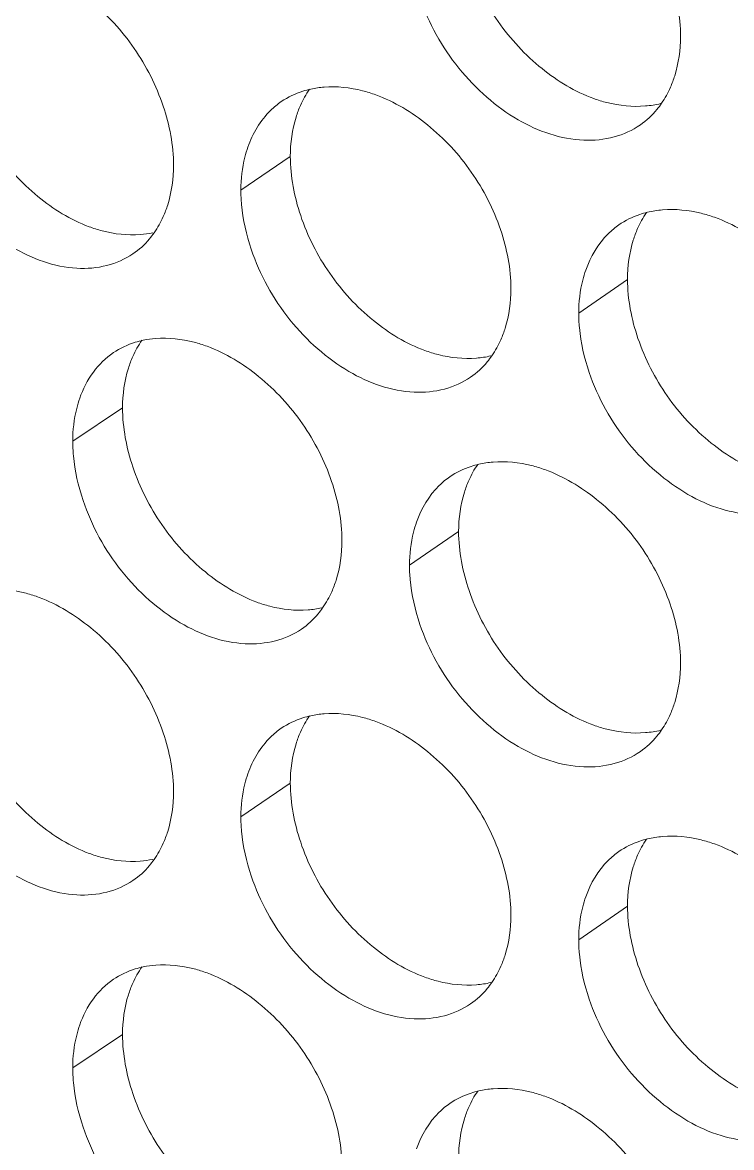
# Model space of a CAD drawing. Header units: millimetres. Extents: x 1177 to 4147, y 93 to 2194.
# Drawn here: x 2643.86 to 2652.78, y 856.72 to 870.86 of the extents above; entities that cross this region are included whole.
import ezdxf

# ---------------------------------------------------------------- set-up
doc = ezdxf.new("R2010")
doc.units = ezdxf.units.MM
doc.header["$LTSCALE"] = 0.1
doc.layers.get('0').update_dxf_attribs({"lineweight": 13})
doc.layers.add('标注', color=251, linetype='Continuous', lineweight=9)

# ---------------------------------------------------------------- blocks, each defined once
blk = doc.blocks.new('02')
at = {"layer": '标注'}
for p, q in [((4550.886, 832.944), (4549.997, 832.34)), ((4556.945, 830.738), (4556.068, 830.13)), ((4547.872, 828.433), (4546.977, 827.831)), ((4547.872, 828.433), (4546.977, 827.831)), ((4553.91, 826.212), (4553.027, 825.606)), ((4553.91, 826.212), (4553.027, 825.606)), ((4550.886, 821.694), (4549.997, 821.09)), ((4556.945, 819.488), (4556.068, 818.88)), ((4547.872, 817.183), (4546.977, 816.581))]:
    blk.add_line(p, q, dxfattribs=at)
for centre, radius, start, end in [((4551.629, 832.426), 1.768, 94.4127, 102.2837), ((4548.059, 833.284), 1.746, 274.2779, 281.7562), ((4548.6, 827.921), 1.76, 94.3009, 101.6849), ((4548.6, 827.921), 1.76, 94.3009, 101.6849), ((4554.092, 831.081), 1.763, 274.5012, 282.9601), ((4554.669, 825.688), 1.776, 94.5239, 102.8809), ((4554.669, 825.688), 1.776, 94.5239, 102.8809), ((4551.07, 826.554), 1.755, 274.3898, 282.359), ((4551.07, 826.554), 1.755, 274.3898, 282.359), ((4551.629, 821.176), 1.768, 94.4127, 102.2837), ((4548.059, 822.034), 1.746, 274.2779, 281.7562), ((4548.6, 816.671), 1.76, 94.3009, 101.6849), ((4554.092, 819.831), 1.763, 274.5012, 282.9601), ((4554.669, 814.438), 1.776, 94.5239, 102.8809)]:
    blk.add_arc(centre, radius, start, end, dxfattribs=at)
for points, knots in [([(4557.897, 835.097), (4557.897, 835.456), (4557.749, 836.203), (4557.227, 837.222), (4556.446, 838.058), (4555.796, 838.451), (4555.459, 838.572)], [0, 0, 0, 0, 0.241164, 0.500391, 0.759555, 1, 1, 1, 1]), ([(4553.91, 837.462), (4553.91, 837.103), (4554.057, 836.357), (4554.576, 835.337), (4555.352, 834.499), (4556.001, 834.106), (4556.337, 833.984)], [0, 0, 0, 0, 0.241468, 0.500853, 0.759857, 1, 1, 1, 1]), ([(4548.788, 832.785), (4548.788, 833.145), (4548.641, 833.892), (4548.125, 834.914), (4547.353, 835.755), (4546.709, 836.153), (4546.375, 836.278)], [0, 0, 0, 0, 0.241629, 0.501316, 0.760421, 1, 1, 1, 1]), ([(4553.215, 835.794), (4553.37, 835.338), (4553.729, 834.688), (4554.396, 833.999), (4555.11, 833.475), (4555.927, 833.189), (4556.701, 833.264), (4557.033, 833.413), (4557.175, 833.512)], [0, 0, 0, 0, 0.279944, 0.419999, 0.55451, 0.793241, 0.899512, 1, 1, 1, 1]), ([(4544.868, 835.179), (4544.868, 834.819), (4545.014, 834.072), (4545.526, 833.049), (4546.294, 832.206), (4546.937, 831.807), (4547.27, 831.683)], [0, 0, 0, 0, 0.241933, 0.501777, 0.760722, 1, 1, 1, 1]), ([(4557.715, 834.186), (4557.745, 834.254), (4557.854, 834.545), (4557.897, 834.86), (4557.897, 835.097)], [0, 0, 0, 0, 0.23828, 1, 1, 1, 1]), ([(4551.253, 834.153), (4551.205, 834.143), (4551.02, 834.094), (4550.843, 834.01), (4550.724, 833.929)], [0, 0, 0, 0, 0.255107, 1, 1, 1, 1]), ([(4552.42, 834.05), (4552.343, 834.079), (4552.043, 834.172), (4551.724, 834.207), (4551.493, 834.188)], [0, 0, 0, 0, 0.26396, 1, 1, 1, 1]), ([(4550.724, 833.929), (4550.656, 833.882), (4550.391, 833.665), (4550.209, 833.356), (4550.123, 833.112)], [0, 0, 0, 0, 0.242752, 1, 1, 1, 1]), ([(4554.85, 830.569), (4554.85, 830.929), (4554.703, 831.675), (4554.182, 832.695), (4553.405, 833.533), (4552.756, 833.928), (4552.42, 834.05)], [0, 0, 0, 0, 0.241318, 0.500698, 0.759842, 1, 1, 1, 1]), ([(4556.337, 833.984), (4556.415, 833.956), (4556.715, 833.864), (4557.035, 833.831), (4557.266, 833.85)], [0, 0, 0, 0, 0.263604, 1, 1, 1, 1]), ([(4551.068, 833.861), (4551.038, 833.793), (4550.928, 833.499), (4550.886, 833.183), (4550.886, 832.944)], [0, 0, 0, 0, 0.237837, 1, 1, 1, 1]), ([(4557.175, 833.512), (4557.287, 833.589), (4557.422, 833.716), (4557.531, 833.862), (4557.557, 833.9)], [0, 0, 0, 0, 0.745595, 1, 1, 1, 1]), ([(4544.154, 833.515), (4544.306, 833.06), (4544.659, 832.411), (4545.315, 831.719), (4546.016, 831.191), (4546.82, 830.894), (4547.586, 830.956), (4547.916, 831.099), (4548.058, 831.194)], [0, 0, 0, 0, 0.281084, 0.421471, 0.556119, 0.794437, 0.900161, 1, 1, 1, 1]), ([(4550.123, 833.112), (4550.102, 833.053), (4550.027, 832.802), (4549.997, 832.539), (4549.997, 832.34)], [0, 0, 0, 0, 0.2397, 1, 1, 1, 1]), ([(4550.886, 832.944), (4550.886, 832.585), (4551.032, 831.838), (4551.549, 830.817), (4552.323, 829.978), (4552.969, 829.582), (4553.305, 829.46)], [0, 0, 0, 0, 0.241622, 0.501159, 0.760144, 1, 1, 1, 1]), ([(4548.603, 831.865), (4548.634, 831.933), (4548.745, 832.228), (4548.788, 832.546), (4548.788, 832.785)], [0, 0, 0, 0, 0.237722, 1, 1, 1, 1]), ([(4549.997, 832.34), (4549.997, 832.253), (4550.015, 831.893), (4550.096, 831.537), (4550.184, 831.278)], [0, 0, 0, 0, 0.239751, 1, 1, 1, 1]), ([(4557.303, 831.942), (4557.256, 831.931), (4557.076, 831.879), (4556.904, 831.795), (4556.789, 831.715)], [0, 0, 0, 0, 0.254756, 1, 1, 1, 1]), ([(4558.508, 831.852), (4558.429, 831.88), (4558.127, 831.972), (4557.806, 832.004), (4557.574, 831.985)], [0, 0, 0, 0, 0.263682, 1, 1, 1, 1]), ([(4556.789, 831.715), (4556.722, 831.668), (4556.461, 831.451), (4556.28, 831.145), (4556.195, 830.904)], [0, 0, 0, 0, 0.243134, 1, 1, 1, 1]), ([(4560.954, 828.382), (4560.954, 828.741), (4560.805, 829.488), (4560.281, 830.505), (4559.498, 831.34), (4558.846, 831.731), (4558.508, 831.852)], [0, 0, 0, 0, 0.241011, 0.500085, 0.759268, 1, 1, 1, 1]), ([(4547.27, 831.683), (4547.347, 831.655), (4547.644, 831.56), (4547.961, 831.525), (4548.189, 831.542)], [0, 0, 0, 0, 0.264022, 1, 1, 1, 1]), ([(4548.058, 831.194), (4548.169, 831.269), (4548.303, 831.392), (4548.412, 831.535), (4548.438, 831.572)], [0, 0, 0, 0, 0.745468, 1, 1, 1, 1]), ([(4557.126, 831.649), (4557.096, 831.581), (4556.987, 831.289), (4556.945, 830.975), (4556.945, 830.738)], [0, 0, 0, 0, 0.238208, 1, 1, 1, 1]), ([(4550.184, 831.278), (4550.338, 830.822), (4550.695, 830.172), (4551.358, 829.482), (4552.068, 828.957), (4552.881, 828.667), (4553.652, 828.738), (4553.984, 828.884), (4554.126, 828.982)], [0, 0, 0, 0, 0.280322, 0.420487, 0.555043, 0.793636, 0.899726, 1, 1, 1, 1]), ([(4556.195, 830.904), (4556.174, 830.845), (4556.098, 830.593), (4556.068, 830.329), (4556.068, 830.13)], [0, 0, 0, 0, 0.239901, 1, 1, 1, 1]), ([(4556.945, 830.738), (4556.945, 830.379), (4557.093, 829.632), (4557.613, 828.613), (4558.393, 827.778), (4559.043, 827.386), (4559.38, 827.265)], [0, 0, 0, 0, 0.241314, 0.500547, 0.759571, 1, 1, 1, 1]), ([(4554.668, 829.655), (4554.698, 829.723), (4554.808, 830.016), (4554.85, 830.332), (4554.85, 830.569)], [0, 0, 0, 0, 0.238095, 1, 1, 1, 1]), ([(4556.068, 830.13), (4556.068, 830.043), (4556.086, 829.683), (4556.167, 829.328), (4556.256, 829.068)], [0, 0, 0, 0, 0.239836, 1, 1, 1, 1]), ([(4549.392, 829.536), (4549.315, 829.564), (4549.017, 829.658), (4548.698, 829.693), (4548.468, 829.676)], [0, 0, 0, 0, 0.264101, 1, 1, 1, 1]), ([(4549.392, 829.536), (4549.315, 829.564), (4549.017, 829.658), (4548.698, 829.693), (4548.468, 829.676)], [0, 0, 0, 0, 0.264101, 1, 1, 1, 1]), ([(4548.244, 829.644), (4548.195, 829.634), (4548.007, 829.586), (4547.827, 829.503), (4547.707, 829.422)], [0, 0, 0, 0, 0.255291, 1, 1, 1, 1]), ([(4548.244, 829.644), (4548.195, 829.634), (4548.007, 829.586), (4547.827, 829.503), (4547.707, 829.422)], [0, 0, 0, 0, 0.255291, 1, 1, 1, 1]), ([(4551.814, 826.049), (4551.814, 826.408), (4551.667, 827.155), (4551.148, 828.176), (4550.374, 829.015), (4549.727, 829.412), (4549.392, 829.536)], [0, 0, 0, 0, 0.241473, 0.501006, 0.760131, 1, 1, 1, 1]), ([(4551.814, 826.049), (4551.814, 826.408), (4551.667, 827.155), (4551.148, 828.176), (4550.374, 829.015), (4549.727, 829.412), (4549.392, 829.536)], [0, 0, 0, 0, 0.241473, 0.501006, 0.760131, 1, 1, 1, 1]), ([(4547.707, 829.422), (4547.569, 829.328), (4547.318, 829.081), (4547.161, 828.769), (4547.102, 828.602)], [0, 0, 0, 0, 0.485902, 1, 1, 1, 1]), ([(4547.707, 829.422), (4547.569, 829.328), (4547.318, 829.081), (4547.161, 828.769), (4547.102, 828.602)], [0, 0, 0, 0, 0.485902, 1, 1, 1, 1]), ([(4548.055, 829.353), (4548.025, 829.284), (4547.914, 828.99), (4547.872, 828.672), (4547.872, 828.433)], [0, 0, 0, 0, 0.23765, 1, 1, 1, 1]), ([(4548.055, 829.353), (4548.025, 829.284), (4547.914, 828.99), (4547.872, 828.672), (4547.872, 828.433)], [0, 0, 0, 0, 0.23765, 1, 1, 1, 1]), ([(4553.305, 829.46), (4553.382, 829.432), (4553.681, 829.339), (4554, 829.305), (4554.23, 829.323)], [0, 0, 0, 0, 0.263742, 1, 1, 1, 1]), ([(4554.126, 828.982), (4554.237, 829.059), (4554.372, 829.184), (4554.481, 829.329), (4554.507, 829.367)], [0, 0, 0, 0, 0.745554, 1, 1, 1, 1]), ([(4556.256, 829.068), (4556.412, 828.611), (4556.774, 827.961), (4557.443, 827.273), (4558.006, 826.866), (4558.601, 826.597), (4559.198, 826.491), (4559.76, 826.547), (4560.093, 826.699), (4560.235, 826.799)], [0, 0, 0, 0, 0.27906, 0.418751, 0.552974, 0.678194, 0.793225, 0.899482, 1, 1, 1, 1]), ([(4547.102, 828.602), (4547.082, 828.543), (4547.007, 828.292), (4546.977, 828.029), (4546.977, 827.831)], [0, 0, 0, 0, 0.2396, 1, 1, 1, 1]), ([(4547.102, 828.602), (4547.082, 828.543), (4547.007, 828.292), (4546.977, 828.029), (4546.977, 827.831)], [0, 0, 0, 0, 0.2396, 1, 1, 1, 1]), ([(4547.872, 828.433), (4547.872, 828.073), (4548.018, 827.326), (4548.532, 826.305), (4549.303, 825.464), (4549.948, 825.066), (4550.282, 824.943)], [0, 0, 0, 0, 0.241777, 0.501467, 0.760433, 1, 1, 1, 1]), ([(4547.872, 828.433), (4547.872, 828.073), (4548.018, 827.326), (4548.532, 826.305), (4549.303, 825.464), (4549.948, 825.066), (4550.282, 824.943)], [0, 0, 0, 0, 0.241777, 0.501467, 0.760433, 1, 1, 1, 1]), ([(4546.977, 827.831), (4546.977, 827.744), (4546.995, 827.384), (4547.076, 827.028), (4547.163, 826.768)], [0, 0, 0, 0, 0.23971, 1, 1, 1, 1]), ([(4546.977, 827.831), (4546.977, 827.744), (4546.995, 827.384), (4547.076, 827.028), (4547.163, 826.768)], [0, 0, 0, 0, 0.23971, 1, 1, 1, 1]), ([(4555.459, 827.322), (4555.381, 827.351), (4555.08, 827.443), (4554.76, 827.477), (4554.529, 827.458)], [0, 0, 0, 0, 0.26382, 1, 1, 1, 1]), ([(4555.459, 827.322), (4555.381, 827.351), (4555.08, 827.443), (4554.76, 827.477), (4554.529, 827.458)], [0, 0, 0, 0, 0.26382, 1, 1, 1, 1]), ([(4554.273, 827.419), (4554.226, 827.408), (4554.042, 827.358), (4553.868, 827.274), (4553.752, 827.194)], [0, 0, 0, 0, 0.254929, 1, 1, 1, 1]), ([(4554.273, 827.419), (4554.226, 827.408), (4554.042, 827.358), (4553.868, 827.274), (4553.752, 827.194)], [0, 0, 0, 0, 0.254929, 1, 1, 1, 1]), ([(4557.897, 823.847), (4557.897, 824.206), (4557.749, 824.953), (4557.227, 825.972), (4556.446, 826.808), (4555.796, 827.201), (4555.459, 827.322)], [0, 0, 0, 0, 0.241164, 0.500391, 0.759555, 1, 1, 1, 1]), ([(4557.897, 823.847), (4557.897, 824.206), (4557.749, 824.953), (4557.227, 825.972), (4556.446, 826.808), (4555.796, 827.201), (4555.459, 827.322)], [0, 0, 0, 0, 0.241164, 0.500391, 0.759555, 1, 1, 1, 1]), ([(4553.752, 827.194), (4553.684, 827.147), (4553.42, 826.929), (4553.239, 826.622), (4553.154, 826.379)], [0, 0, 0, 0, 0.242946, 1, 1, 1, 1]), ([(4553.752, 827.194), (4553.684, 827.147), (4553.42, 826.929), (4553.239, 826.622), (4553.154, 826.379)], [0, 0, 0, 0, 0.242946, 1, 1, 1, 1]), ([(4554.092, 827.126), (4554.062, 827.058), (4553.953, 826.766), (4553.91, 826.45), (4553.91, 826.212)], [0, 0, 0, 0, 0.238023, 1, 1, 1, 1]), ([(4554.092, 827.126), (4554.062, 827.058), (4553.953, 826.766), (4553.91, 826.45), (4553.91, 826.212)], [0, 0, 0, 0, 0.238023, 1, 1, 1, 1]), ([(4547.163, 826.768), (4547.317, 826.312), (4547.672, 825.663), (4548.331, 824.972), (4549.037, 824.445), (4549.845, 824.152), (4550.614, 824.218), (4550.945, 824.363), (4551.087, 824.459)], [0, 0, 0, 0, 0.280702, 0.420977, 0.555579, 0.794035, 0.899943, 1, 1, 1, 1]), ([(4547.163, 826.768), (4547.317, 826.312), (4547.672, 825.663), (4548.331, 824.972), (4549.037, 824.445), (4549.845, 824.152), (4550.614, 824.218), (4550.945, 824.363), (4551.087, 824.459)], [0, 0, 0, 0, 0.280702, 0.420977, 0.555579, 0.794035, 0.899943, 1, 1, 1, 1]), ([(4553.154, 826.379), (4553.133, 826.32), (4553.057, 826.069), (4553.027, 825.805), (4553.027, 825.606)], [0, 0, 0, 0, 0.2398, 1, 1, 1, 1]), ([(4553.154, 826.379), (4553.133, 826.32), (4553.057, 826.069), (4553.027, 825.805), (4553.027, 825.606)], [0, 0, 0, 0, 0.2398, 1, 1, 1, 1]), ([(4551.63, 825.131), (4551.661, 825.199), (4551.771, 825.493), (4551.814, 825.81), (4551.814, 826.049)], [0, 0, 0, 0, 0.237909, 1, 1, 1, 1]), ([(4551.63, 825.131), (4551.661, 825.199), (4551.771, 825.493), (4551.814, 825.81), (4551.814, 826.049)], [0, 0, 0, 0, 0.237909, 1, 1, 1, 1]), ([(4553.91, 826.212), (4553.91, 825.853), (4554.057, 825.107), (4554.576, 824.087), (4555.352, 823.249), (4556.001, 822.856), (4556.337, 822.734)], [0, 0, 0, 0, 0.241468, 0.500853, 0.759857, 1, 1, 1, 1]), ([(4553.91, 826.212), (4553.91, 825.853), (4554.057, 825.107), (4554.576, 824.087), (4555.352, 823.249), (4556.001, 822.856), (4556.337, 822.734)], [0, 0, 0, 0, 0.241468, 0.500853, 0.759857, 1, 1, 1, 1]), ([(4553.027, 825.606), (4553.027, 825.52), (4553.045, 825.16), (4553.127, 824.804), (4553.215, 824.544)], [0, 0, 0, 0, 0.239793, 1, 1, 1, 1]), ([(4553.027, 825.606), (4553.027, 825.52), (4553.045, 825.16), (4553.127, 824.804), (4553.215, 824.544)], [0, 0, 0, 0, 0.239793, 1, 1, 1, 1]), ([(4546.375, 825.028), (4546.298, 825.056), (4546, 825.151), (4545.683, 825.187), (4545.454, 825.17)], [0, 0, 0, 0, 0.264244, 1, 1, 1, 1]), ([(4548.788, 821.535), (4548.788, 821.895), (4548.641, 822.642), (4548.125, 823.664), (4547.353, 824.505), (4546.709, 824.903), (4546.375, 825.028)], [0, 0, 0, 0, 0.241629, 0.501316, 0.760421, 1, 1, 1, 1]), ([(4550.282, 824.943), (4550.359, 824.915), (4550.657, 824.821), (4550.975, 824.786), (4551.205, 824.804)], [0, 0, 0, 0, 0.263881, 1, 1, 1, 1]), ([(4550.282, 824.943), (4550.359, 824.915), (4550.657, 824.821), (4550.975, 824.786), (4551.205, 824.804)], [0, 0, 0, 0, 0.263881, 1, 1, 1, 1]), ([(4551.087, 824.459), (4551.198, 824.535), (4551.332, 824.66), (4551.441, 824.803), (4551.467, 824.841)], [0, 0, 0, 0, 0.745511, 1, 1, 1, 1]), ([(4551.087, 824.459), (4551.198, 824.535), (4551.332, 824.66), (4551.441, 824.803), (4551.467, 824.841)], [0, 0, 0, 0, 0.745511, 1, 1, 1, 1]), ([(4553.215, 824.544), (4553.37, 824.088), (4553.729, 823.438), (4554.396, 822.749), (4555.11, 822.225), (4555.927, 821.939), (4556.701, 822.014), (4557.033, 822.163), (4557.175, 822.262)], [0, 0, 0, 0, 0.279944, 0.419999, 0.55451, 0.793241, 0.899512, 1, 1, 1, 1]), ([(4553.215, 824.544), (4553.37, 824.088), (4553.729, 823.438), (4554.396, 822.749), (4555.11, 822.225), (4555.927, 821.939), (4556.701, 822.014), (4557.033, 822.163), (4557.175, 822.262)], [0, 0, 0, 0, 0.279944, 0.419999, 0.55451, 0.793241, 0.899512, 1, 1, 1, 1]), ([(4544.868, 823.929), (4544.868, 823.569), (4545.014, 822.822), (4545.526, 821.799), (4546.294, 820.956), (4546.937, 820.557), (4547.27, 820.433)], [0, 0, 0, 0, 0.241933, 0.501777, 0.760722, 1, 1, 1, 1]), ([(4557.715, 822.936), (4557.745, 823.004), (4557.854, 823.295), (4557.897, 823.61), (4557.897, 823.847)], [0, 0, 0, 0, 0.23828, 1, 1, 1, 1]), ([(4557.715, 822.936), (4557.745, 823.004), (4557.854, 823.295), (4557.897, 823.61), (4557.897, 823.847)], [0, 0, 0, 0, 0.23828, 1, 1, 1, 1]), ([(4551.253, 822.903), (4551.205, 822.893), (4551.02, 822.844), (4550.843, 822.76), (4550.724, 822.679)], [0, 0, 0, 0, 0.255107, 1, 1, 1, 1]), ([(4552.42, 822.8), (4552.343, 822.829), (4552.043, 822.922), (4551.724, 822.957), (4551.493, 822.938)], [0, 0, 0, 0, 0.26396, 1, 1, 1, 1]), ([(4554.85, 819.319), (4554.85, 819.679), (4554.703, 820.425), (4554.182, 821.445), (4553.405, 822.283), (4552.756, 822.678), (4552.42, 822.8)], [0, 0, 0, 0, 0.241318, 0.500698, 0.759842, 1, 1, 1, 1]), ([(4550.724, 822.679), (4550.656, 822.632), (4550.391, 822.415), (4550.209, 822.106), (4550.123, 821.862)], [0, 0, 0, 0, 0.242752, 1, 1, 1, 1]), ([(4551.068, 822.611), (4551.038, 822.543), (4550.928, 822.249), (4550.886, 821.933), (4550.886, 821.694)], [0, 0, 0, 0, 0.237837, 1, 1, 1, 1]), ([(4556.337, 822.734), (4556.415, 822.706), (4556.715, 822.614), (4557.035, 822.581), (4557.266, 822.6)], [0, 0, 0, 0, 0.263604, 1, 1, 1, 1]), ([(4556.337, 822.734), (4556.415, 822.706), (4556.715, 822.614), (4557.035, 822.581), (4557.266, 822.6)], [0, 0, 0, 0, 0.263604, 1, 1, 1, 1]), ([(4557.175, 822.262), (4557.287, 822.339), (4557.422, 822.466), (4557.531, 822.612), (4557.557, 822.65)], [0, 0, 0, 0, 0.745595, 1, 1, 1, 1]), ([(4557.175, 822.262), (4557.287, 822.339), (4557.422, 822.466), (4557.531, 822.612), (4557.557, 822.65)], [0, 0, 0, 0, 0.745595, 1, 1, 1, 1]), ([(4544.154, 822.265), (4544.306, 821.81), (4544.659, 821.161), (4545.315, 820.469), (4546.016, 819.941), (4546.82, 819.644), (4547.586, 819.706), (4547.916, 819.849), (4548.058, 819.944)], [0, 0, 0, 0, 0.281084, 0.421471, 0.556119, 0.794437, 0.900161, 1, 1, 1, 1]), ([(4550.123, 821.862), (4550.102, 821.803), (4550.027, 821.552), (4549.997, 821.289), (4549.997, 821.09)], [0, 0, 0, 0, 0.2397, 1, 1, 1, 1]), ([(4550.886, 821.694), (4550.886, 821.335), (4551.032, 820.588), (4551.549, 819.567), (4552.323, 818.728), (4552.969, 818.332), (4553.305, 818.21)], [0, 0, 0, 0, 0.241622, 0.501159, 0.760144, 1, 1, 1, 1]), ([(4548.603, 820.615), (4548.634, 820.683), (4548.745, 820.978), (4548.788, 821.296), (4548.788, 821.535)], [0, 0, 0, 0, 0.237722, 1, 1, 1, 1]), ([(4549.997, 821.09), (4549.997, 821.003), (4550.015, 820.643), (4550.096, 820.287), (4550.184, 820.028)], [0, 0, 0, 0, 0.239751, 1, 1, 1, 1]), ([(4557.303, 820.692), (4557.256, 820.681), (4557.076, 820.629), (4556.904, 820.545), (4556.789, 820.465)], [0, 0, 0, 0, 0.254756, 1, 1, 1, 1]), ([(4558.508, 820.602), (4558.429, 820.63), (4558.127, 820.722), (4557.806, 820.754), (4557.574, 820.735)], [0, 0, 0, 0, 0.263682, 1, 1, 1, 1]), ([(4560.954, 817.132), (4560.954, 817.491), (4560.805, 818.238), (4560.281, 819.255), (4559.498, 820.09), (4558.846, 820.481), (4558.508, 820.602)], [0, 0, 0, 0, 0.241011, 0.500085, 0.759268, 1, 1, 1, 1]), ([(4547.27, 820.433), (4547.347, 820.405), (4547.644, 820.31), (4547.961, 820.275), (4548.189, 820.292)], [0, 0, 0, 0, 0.264022, 1, 1, 1, 1]), ([(4556.789, 820.465), (4556.722, 820.418), (4556.461, 820.201), (4556.28, 819.895), (4556.195, 819.654)], [0, 0, 0, 0, 0.243134, 1, 1, 1, 1]), ([(4557.126, 820.399), (4557.096, 820.331), (4556.987, 820.039), (4556.945, 819.725), (4556.945, 819.488)], [0, 0, 0, 0, 0.238208, 1, 1, 1, 1]), ([(4548.058, 819.944), (4548.169, 820.019), (4548.303, 820.142), (4548.412, 820.285), (4548.438, 820.322)], [0, 0, 0, 0, 0.745468, 1, 1, 1, 1]), ([(4550.184, 820.028), (4550.338, 819.572), (4550.695, 818.922), (4551.358, 818.232), (4552.068, 817.707), (4552.881, 817.417), (4553.652, 817.488), (4553.984, 817.634), (4554.126, 817.732)], [0, 0, 0, 0, 0.280322, 0.420487, 0.555043, 0.793636, 0.899726, 1, 1, 1, 1]), ([(4556.195, 819.654), (4556.174, 819.595), (4556.098, 819.343), (4556.068, 819.079), (4556.068, 818.88)], [0, 0, 0, 0, 0.239901, 1, 1, 1, 1]), ([(4556.945, 819.488), (4556.945, 819.129), (4557.093, 818.382), (4557.613, 817.363), (4558.393, 816.528), (4559.043, 816.136), (4559.38, 816.015)], [0, 0, 0, 0, 0.241314, 0.500547, 0.759571, 1, 1, 1, 1]), ([(4554.668, 818.405), (4554.698, 818.473), (4554.808, 818.766), (4554.85, 819.082), (4554.85, 819.319)], [0, 0, 0, 0, 0.238095, 1, 1, 1, 1]), ([(4556.068, 818.88), (4556.068, 818.793), (4556.086, 818.433), (4556.167, 818.078), (4556.256, 817.818)], [0, 0, 0, 0, 0.239836, 1, 1, 1, 1]), ([(4548.244, 818.394), (4548.195, 818.384), (4548.007, 818.336), (4547.827, 818.253), (4547.707, 818.172)], [0, 0, 0, 0, 0.255291, 1, 1, 1, 1]), ([(4549.392, 818.286), (4549.315, 818.314), (4549.017, 818.408), (4548.698, 818.443), (4548.468, 818.426)], [0, 0, 0, 0, 0.264101, 1, 1, 1, 1]), ([(4547.707, 818.172), (4547.569, 818.078), (4547.318, 817.831), (4547.161, 817.519), (4547.102, 817.352)], [0, 0, 0, 0, 0.485902, 1, 1, 1, 1]), ([(4551.814, 814.799), (4551.814, 815.158), (4551.667, 815.905), (4551.148, 816.926), (4550.374, 817.765), (4549.727, 818.162), (4549.392, 818.286)], [0, 0, 0, 0, 0.241473, 0.501006, 0.760131, 1, 1, 1, 1]), ([(4553.305, 818.21), (4553.382, 818.182), (4553.681, 818.089), (4554, 818.055), (4554.23, 818.073)], [0, 0, 0, 0, 0.263742, 1, 1, 1, 1]), ([(4548.055, 818.103), (4548.025, 818.034), (4547.914, 817.74), (4547.872, 817.422), (4547.872, 817.183)], [0, 0, 0, 0, 0.23765, 1, 1, 1, 1]), ([(4554.126, 817.732), (4554.237, 817.809), (4554.372, 817.934), (4554.481, 818.079), (4554.507, 818.117)], [0, 0, 0, 0, 0.745554, 1, 1, 1, 1]), ([(4556.256, 817.818), (4556.412, 817.361), (4556.774, 816.711), (4557.443, 816.023), (4558.006, 815.616), (4558.601, 815.347), (4559.198, 815.241), (4559.76, 815.297), (4560.093, 815.449), (4560.235, 815.549)], [0, 0, 0, 0, 0.27906, 0.418751, 0.552974, 0.678194, 0.793225, 0.899482, 1, 1, 1, 1]), ([(4547.102, 817.352), (4547.082, 817.293), (4547.007, 817.042), (4546.977, 816.779), (4546.977, 816.581)], [0, 0, 0, 0, 0.2396, 1, 1, 1, 1]), ([(4547.872, 817.183), (4547.872, 816.823), (4548.018, 816.076), (4548.532, 815.055), (4549.303, 814.214), (4549.948, 813.816), (4550.282, 813.693)], [0, 0, 0, 0, 0.241777, 0.501467, 0.760433, 1, 1, 1, 1]), ([(4546.977, 816.581), (4546.977, 816.494), (4546.995, 816.134), (4547.076, 815.778), (4547.163, 815.518)], [0, 0, 0, 0, 0.23971, 1, 1, 1, 1]), ([(4554.273, 816.169), (4554.226, 816.158), (4554.042, 816.108), (4553.868, 816.024), (4553.752, 815.944)], [0, 0, 0, 0, 0.254929, 1, 1, 1, 1]), ([(4555.459, 816.072), (4555.381, 816.101), (4555.08, 816.193), (4554.76, 816.227), (4554.529, 816.208)], [0, 0, 0, 0, 0.26382, 1, 1, 1, 1]), ([(4553.752, 815.944), (4553.684, 815.897), (4553.42, 815.679), (4553.239, 815.372), (4553.154, 815.129)], [0, 0, 0, 0, 0.242946, 1, 1, 1, 1]), ([(4557.897, 812.597), (4557.897, 812.956), (4557.749, 813.703), (4557.227, 814.722), (4556.446, 815.558), (4555.796, 815.951), (4555.459, 816.072)], [0, 0, 0, 0, 0.241164, 0.500391, 0.759555, 1, 1, 1, 1]), ([(4554.092, 815.876), (4554.062, 815.808), (4553.953, 815.516), (4553.91, 815.2), (4553.91, 814.962)], [0, 0, 0, 0, 0.238023, 1, 1, 1, 1]), ([(4547.163, 815.518), (4547.317, 815.062), (4547.672, 814.413), (4548.331, 813.722), (4549.037, 813.195), (4549.845, 812.902), (4550.614, 812.968), (4550.945, 813.113), (4551.087, 813.209)], [0, 0, 0, 0, 0.280702, 0.420977, 0.555579, 0.794035, 0.899943, 1, 1, 1, 1])]:
    blk.add_open_spline(points, degree=3, knots=knots, dxfattribs=at)
for points in [[(4551.231, 834.152), (4551.168, 834.061), (4551.114, 833.963), (4551.068, 833.861)], [(4557.557, 833.9), (4557.618, 833.99), (4557.671, 834.086), (4557.715, 834.186)], [(4557.266, 833.85), (4557.358, 833.857), (4557.449, 833.872), (4557.539, 833.893)], [(4557.284, 831.935), (4557.223, 831.845), (4557.17, 831.749), (4557.126, 831.649)], [(4557.574, 831.985), (4557.483, 831.978), (4557.392, 831.964), (4557.303, 831.942)], [(4548.438, 831.572), (4548.503, 831.664), (4548.558, 831.763), (4548.603, 831.865)], [(4548.22, 829.646), (4548.156, 829.554), (4548.101, 829.455), (4548.055, 829.353)], [(4548.22, 829.646), (4548.156, 829.554), (4548.101, 829.455), (4548.055, 829.353)], [(4554.507, 829.367), (4554.569, 829.457), (4554.623, 829.554), (4554.668, 829.655)], [(4554.253, 827.415), (4554.19, 827.325), (4554.137, 827.227), (4554.092, 827.126)], [(4554.253, 827.415), (4554.19, 827.325), (4554.137, 827.227), (4554.092, 827.126)], [(4551.467, 824.841), (4551.531, 824.932), (4551.585, 825.03), (4551.63, 825.131)], [(4551.467, 824.841), (4551.531, 824.932), (4551.585, 825.03), (4551.63, 825.131)], [(4551.231, 822.902), (4551.168, 822.811), (4551.114, 822.713), (4551.068, 822.611)], [(4557.557, 822.65), (4557.618, 822.74), (4557.671, 822.836), (4557.715, 822.936)], [(4557.557, 822.65), (4557.618, 822.74), (4557.671, 822.836), (4557.715, 822.936)], [(4557.266, 822.6), (4557.358, 822.607), (4557.449, 822.622), (4557.539, 822.643)], [(4557.266, 822.6), (4557.358, 822.607), (4557.449, 822.622), (4557.539, 822.643)], [(4548.438, 820.322), (4548.503, 820.414), (4548.558, 820.513), (4548.603, 820.615)], [(4557.284, 820.685), (4557.223, 820.595), (4557.17, 820.499), (4557.126, 820.399)], [(4557.574, 820.735), (4557.483, 820.728), (4557.392, 820.714), (4557.303, 820.692)], [(4548.22, 818.396), (4548.156, 818.304), (4548.101, 818.205), (4548.055, 818.103)], [(4554.507, 818.117), (4554.569, 818.207), (4554.623, 818.304), (4554.668, 818.405)], [(4554.253, 816.165), (4554.19, 816.075), (4554.137, 815.977), (4554.092, 815.876)]]:
    blk.add_open_spline(points, degree=3, dxfattribs=at)

msp = doc.modelspace()

# ---------------------------------------------------------------- block references
at = {"xscale": 0.7, "yscale": 0.7, "zscale": 0.7}
msp.add_blockref('02', (-538.391, 286.112), dxfattribs=at)

doc.saveas('drawing.dxf')
